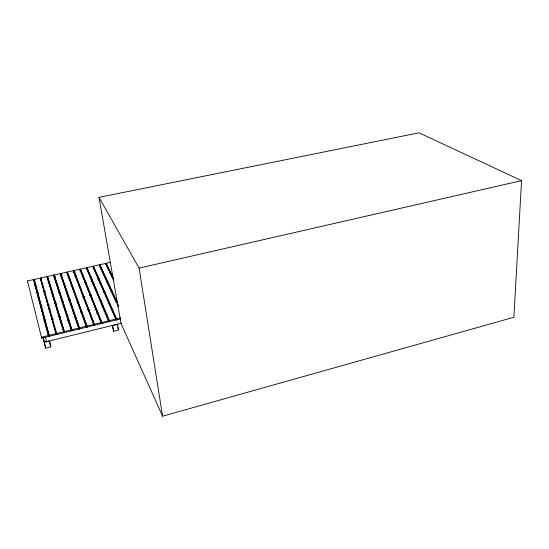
<?xml version="1.0" encoding="UTF-8"?>
<svg xmlns="http://www.w3.org/2000/svg" width="549" height="549" viewBox="0 0 549 549"><rect width="100%" height="100%" fill="white"/><g stroke="black" fill="none" stroke-linecap="round" stroke-linejoin="round"><path stroke-width="0.82" d="M521.55 180.642L513.891 317.26L162.579 416.197L120.965 323.34L98.985 197.352L419.038 132.803L521.55 180.642L139.075 268.104L98.985 197.352M44.044 341.231L45.622 348.19L50.769 346.913L49.479 340.991L44.304 342.26L43.048 337.278M113.616 331.322L118.536 330.1L117.5 324.246L112.566 325.461L113.616 331.322L112.298 325.331M44.291 342.205L121.411 323.231M41.065 278.851L40.873 277.959L46.933 276.593L63.945 332.735L63.739 331.74L41.45 337.182L41.676 338.177L120.327 318.948M64.425 331.569L71.322 329.887L71.521 330.882L53.576 275.104L47.537 276.463L64.631 332.564L47.537 276.463M60.184 273.622L79.063 329.036L60.184 273.622L54.179 274.967L72.008 329.723L86.378 326.216L86.57 327.204L66.765 272.146L60.788 273.484L79.749 328.872L60.788 273.484M87.058 326.044L93.845 324.39L94.037 325.379L73.319 270.671L67.362 272.009L87.25 327.039L67.362 272.009M94.524 324.226L101.277 322.572L101.462 323.56L79.845 269.209L73.916 270.54L94.709 325.214L73.916 270.54M101.956 322.407L108.675 320.767L108.853 321.755L86.344 267.747L80.435 269.072L102.135 323.395L80.435 269.072M92.808 266.299L116.21 319.957L92.808 266.299L86.934 267.617L109.347 320.602L120.862 317.796M45.011 325.632L46.672 325.228M59.958 322.03L61.618 321.632M67.431 320.232L69.092 319.834M74.904 318.434L76.565 318.036M82.384 316.636L84.045 316.238M96.5 313.239L98.161 312.841M103.974 311.441L105.634 311.043M44.064 321.33L45.732 320.925M51.558 319.532L53.226 319.134M66.546 315.95L68.213 315.551M80.703 312.566L82.371 312.168M88.197 310.775L89.864 310.377M94.86 309.183L96.528 308.785M43.817 320.383L45.478 319.985M51.29 318.592L52.958 318.2M58.77 316.807L60.431 316.409M72.9 313.438L74.561 313.04M80.38 311.647L82.041 311.256M87.861 309.862L89.521 309.464M101.984 306.493L103.651 306.095M41.305 311.262L42.98 310.871M48.813 309.499L50.481 309.101M62.991 306.157L64.658 305.766M77.176 302.815L78.843 302.424M40.152 306.191L41.82 305.8M54.344 302.876L56.012 302.485M68.529 299.555L70.197 299.171M89.391 294.683L91.059 294.291M40.379 307.076L42.04 306.685M47.866 305.319L49.534 304.935M54.529 303.762L56.19 303.371M62.016 302.012L63.684 301.621M68.68 300.454L70.341 300.063M82.83 297.139L84.498 296.748M89.487 295.582L91.155 295.19M103.644 292.267L105.305 291.876M110.301 290.709L111.969 290.318M37.847 297.853L39.521 297.469M52.052 294.573L53.727 294.189M58.736 293.029L60.411 292.644M86.31 286.667L87.984 286.276M92.994 285.123L94.668 284.732M99.678 283.579L101.352 283.195M106.362 282.035L108.036 281.651M36.728 292.946L38.403 292.562M43.419 291.409L45.093 291.025M64.322 286.619L65.99 286.242M91.072 280.491L92.747 280.107M97.763 278.961L99.438 278.576M43.611 292.24L45.279 291.855M84.464 282.865L86.131 282.488M91.134 281.335L92.802 280.958M97.804 279.805L99.472 279.427M33.523 280.546L35.191 280.168M86.138 268.722L87.806 268.344M105.346 264.398L107.014 264.028M53.809 276.799L55.483 276.422M60.5 275.296L62.174 274.919M73.051 272.469L74.726 272.091M79.749 270.959L81.417 270.588M34.601 285.302L36.275 284.924M41.278 283.792L42.952 283.408M47.955 282.275L49.63 281.898M67.994 277.739L69.661 277.362M74.671 276.229L76.338 275.852M81.348 274.713L83.016 274.335M27.649 281.87L27.45 280.971L33.564 279.599L48.669 336.468L33.564 279.599M34.175 279.462L49.369 336.297L34.175 279.462L40.262 278.096L56.327 334.595L40.262 278.096M93.399 266.162L116.875 319.793L93.399 266.162L99.252 264.851L118.392 306.411M118.138 304.901L99.836 264.721L105.662 263.41L113.746 280.23M113.403 278.707L106.396 264.165L106.245 263.28L110.39 262.353M106.245 263.28L113.245 277.801M108.757 270.424L105.662 263.41M109.491 271.954L112.799 278.851M99.836 264.721L117.616 303.178M99.767 266.505L116.436 302.746M117.143 304.29L117.85 305.827M86.344 267.747L108.675 320.767M79.845 269.209L101.277 322.572M73.319 270.671L93.845 324.39M66.765 272.146L86.378 326.216M53.576 275.104L71.322 329.887M46.933 276.593L63.739 331.74M40.873 277.959L57.021 334.43L56.808 333.435M50.769 346.913L49.362 340.703M27.45 280.971L41.676 338.177M45.526 337.237L46.5 341.663M43.309 337.779L45.622 348.19M54.179 274.967L72.214 330.711L72.008 329.723M86.934 267.617L109.525 321.59L109.347 320.602M90.674 275.749L91.1 278.014M90.496 275.756L90.784 277.266M95.553 287.69L95.835 289.234M101.153 300.475L101.592 302.856M100.941 300.42L101.236 302.005M99.252 264.851L99.41 265.737M107.11 314.989L107.405 316.622M117.225 324.123L117.52 325.79M117.815 327.458L118.11 329.126M139.075 268.104L162.579 416.197"/></g></svg>
